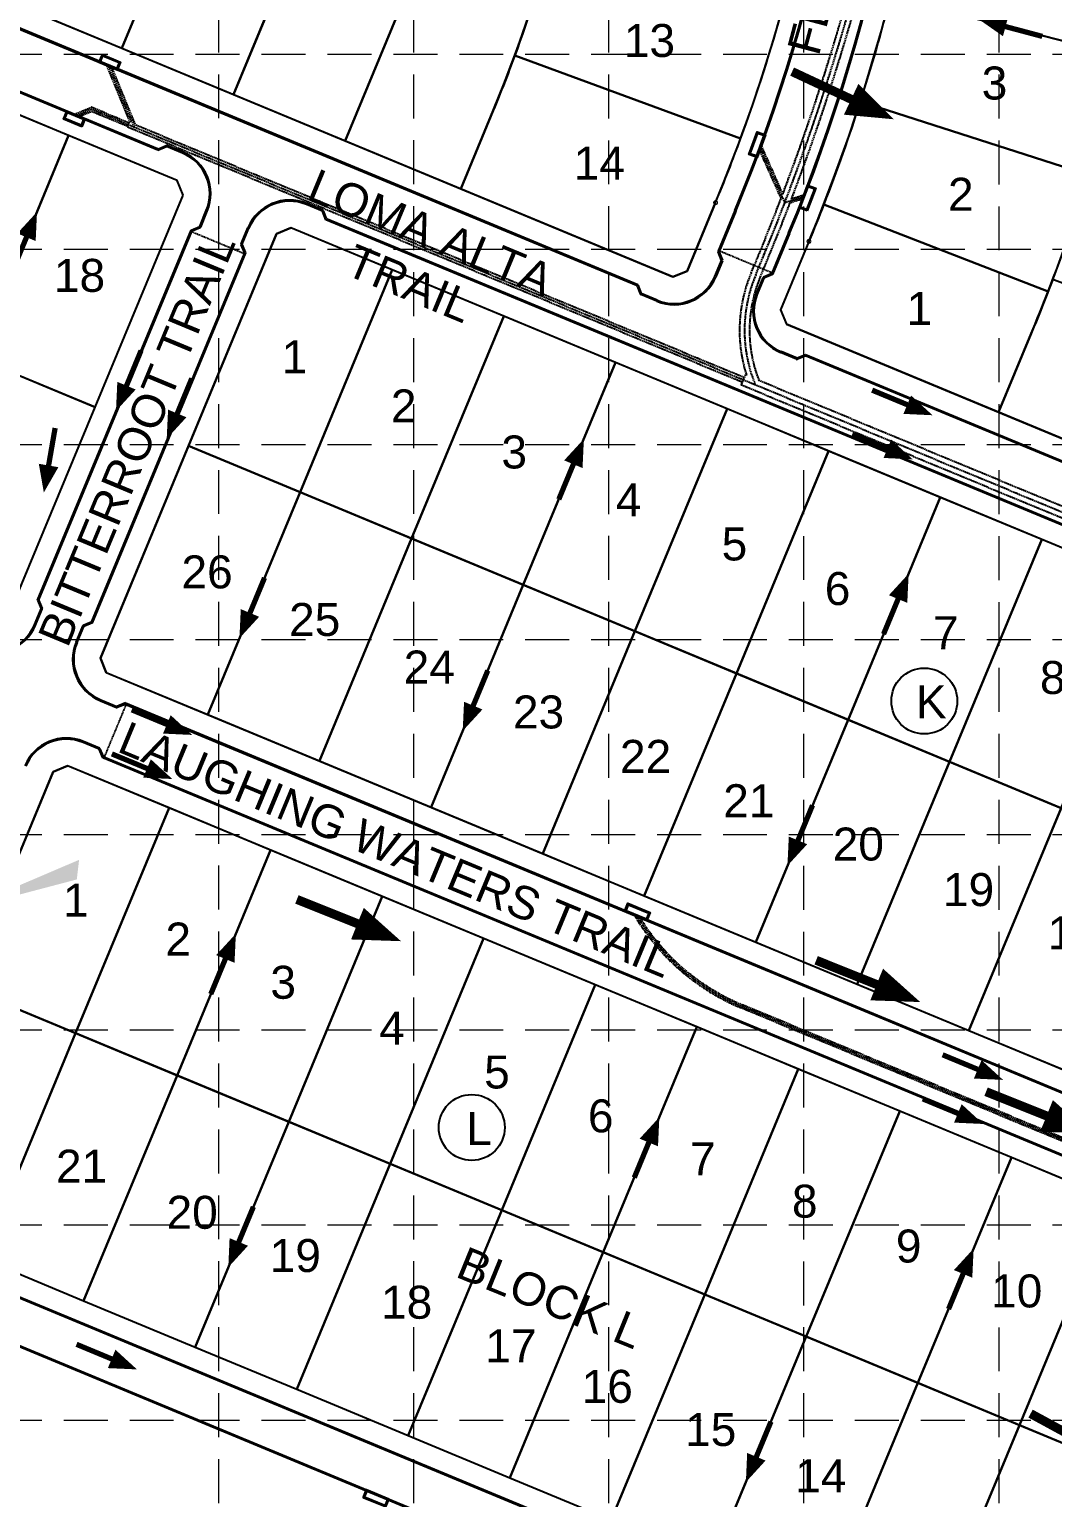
# Model space of a CAD drawing. Header units: inches. Extents: x 2510995 to 2514555, y 7106046 to 7111737.
# Drawn here: x 2512422 to 2512888, y 7110277 to 7110945 of the extents above; entities that cross this region are included whole.
import ezdxf
from ezdxf.enums import TextEntityAlignment as Align

# ---------------------------------------------------------------- set-up
doc = ezdxf.new("R2010")
doc.units = ezdxf.units.IN
doc.header["$MEASUREMENT"] = 0
for name, pattern in [('DASHED', [0.75, 0.5, -0.25]), ('HIDDEN', [0.375, 0.25, -0.125]), ('XHO477PV$0$HIDDEN2', [0.1875, 0.125, -0.0625]), ('XHO477ST$0$CL', [0.7, 0.5, -0.05, 0.1, -0.05])]:
    doc.linetypes.add(name, pattern=pattern)
for name, color, linetype in [('C-WTRC-DAM-TEXT-N', 4, 'Continuous'), ('C-WTRC-FULL-PH2B-N', 7, 'Continuous'), ('GRID', 254, 'DASHED'), ('XHO477PT$0$C-ROAD-IDEN-N', 1, 'Continuous'), ('XHO477PT$0$V-PLIN-AREA', 216, 'Continuous'), ('XHO477PT$0$V-PROP-SUBD-BLOK-IDEN-N', 6, 'Continuous'), ('XHO477PT$0$V-PROP-SUBD-IDEN-N', 6, 'Continuous'), ('XHO477PT$0$V-PROP-SUBD-N', 7, 'Continuous'), ('XHO477PT$0$V-RWAY-LINE-DETL-N', 4, 'Continuous'), ('XHO477PT$0$V-RWAY-LINE-N', 4, 'Continuous'), ('XHO477PV$0$C-ROAD-BOC-N', 6, 'Continuous'), ('XHO477PV$0$C-ROAD-FOC-N', 12, 'Continuous'), ('XHO477PV$0$C-TRANSITION', 6, 'XHO477PV$0$HIDDEN2'), ('XHO477ST$0$C-STRM-STRC-N', 2, 'Continuous'), ('XHOE002PPT-PHASE10$0$C-ROAD-IDEN-N', 1, 'Continuous'), ('XHOE002PPT-PHASE10$0$PARCELCLOSURE', 124, 'Continuous'), ('XHOE002PPT-PHASE10$0$V-PROP-SUBD-BLOK-IDEN-N', 6, 'Continuous'), ('XHOE002PPT-PHASE10$0$V-PROP-SUBD-IDEN-N', 6, 'Continuous'), ('XHOE002PPT-PHASE10$0$V-PROP-SUBD-N', 7, 'Continuous'), ('XHOE002PPT-PHASE10$0$V-PROP-SUBD-N-P7', 12, 'Continuous'), ('XHOE002PV$0$C-ROAD-BOC-N', 2, 'Continuous'), ('XHOE002PV$0$C-ROAD-FOC-N', 2, 'Continuous'), ('ZSTORM', 5, 'XHO477ST$0$CL')]:
    doc.layers.add(name, color=color, linetype=linetype)
doc.layers.add('XHOE001PT$0$V-AREA-PLIN', color=21, linetype='Continuous', plot=False)
doc.styles.get("Standard").update_dxf_attribs({"font": 'ARIAL.TTF'})

# ---------------------------------------------------------------- blocks, each defined once
blk = doc.blocks.new('ARR')
blk.add_lwpolyline([(-5.56, 0.32, 0, 3.78, 0), (-0.35, 0.31, 3.78, 3.78, 0)], format="xyseb")
at = {"const_width": 1}
blk.add_lwpolyline([(-0.35, 0.31), (6.88, 0.31)], dxfattribs=at)
blk = doc.blocks.new("XHO477ST$0$10' Curb Inlet")
at = {"layer": 'XHO477ST$0$C-STRM-STRC-N', "linetype": 'Continuous'}
for points in [[(-5.5, -0.5), (-5.5, 3.5), (5.5, 3.5), (5.5, -0.5)], [(-5, 0), (-5, 3), (5, 3), (5, 0)]]:
    blk.add_lwpolyline(points, close=True, dxfattribs=at)

msp = doc.modelspace()

# ---------------------------------------------------------------- linework, layer by layer
at = {"layer": 'C-WTRC-DAM-TEXT-N', "color": 7}
msp.add_solid([(2512392.11, 7110544.52), (2512444.97, 7110567.1), (2512443.92, 7110558.17)], dxfattribs=at)
at = {"layer": 'GRID', "color": 252, "linetype": 'HIDDEN', "lineweight": 0, "ltscale": 80}
for p, q in [((2512508.49, 7106494.45), (2512508.49, 7111643.94)), ((2512597.27, 7106494.44), (2512597.27, 7111643.94)), ((2512686.06, 7106494.43), (2512686.06, 7111643.94)), ((2512774.84, 7106494.41), (2512774.84, 7111643.94)), ((2512863.62, 7106494.4), (2512863.62, 7111643.94)), ((2511088, 7110933.69), (2514461.67, 7110933.69)), ((2511088, 7110844.91), (2514461.67, 7110844.91)), ((2511088, 7110756.13), (2514461.67, 7110756.13)), ((2511088, 7110667.35), (2514461.67, 7110667.35)), ((2511088, 7110578.57), (2514461.67, 7110578.57)), ((2511088, 7110489.79), (2514461.67, 7110489.79)), ((2511088, 7110401.01), (2514461.67, 7110401.01)), ((2511088, 7110312.22), (2514461.67, 7110312.22))]:
    msp.add_line(p, q, dxfattribs=at)
at = {"layer": 'XHO477PT$0$V-PLIN-AREA', "color": 7}
for points in [[(2512518.97, 7111067.89), (2512452.16, 7111080.39), (2512402.97, 7110961.84), (2512464.39, 7110936.35)], [(2512574.23, 7111057.55), (2512518.97, 7111067.89), (2512464.39, 7110936.35), (2512515.19, 7110915.27)], [(2512629.49, 7111047.21), (2512574.23, 7111057.55), (2512515.19, 7110915.27), (2512565.99, 7110894.19)], [(2512440.21, 7110896.58), (2512389.41, 7110917.66), (2512347.44, 7110816.52), (2512398.24, 7110795.44)], [(2512492.27, 7110869.56), (2512489.57, 7110876.1), (2512440.21, 7110896.58), (2512398.24, 7110795.44), (2512452.22, 7110773.04)], [(2512587.47, 7110835.47), (2512541.29, 7110854.63), (2512534.76, 7110851.93), (2512494.7, 7110755.41), (2512545.51, 7110734.33)], [(2512638.27, 7110814.39), (2512587.47, 7110835.47), (2512545.51, 7110734.33), (2512596.3, 7110713.25)], [(2512689.07, 7110793.31), (2512638.27, 7110814.39), (2512596.3, 7110713.25), (2512647.1, 7110692.17)], [(2512739.87, 7110772.23), (2512689.07, 7110793.31), (2512647.1, 7110692.17), (2512697.9, 7110671.09)], [(2512786.06, 7110753.06), (2512739.87, 7110772.23), (2512697.9, 7110671.09), (2512744.09, 7110651.93)], [(2512545.51, 7110734.33), (2512494.7, 7110755.41), (2512454.65, 7110658.89), (2512457.35, 7110652.36), (2512503.54, 7110633.19)], [(2512836.86, 7110731.98), (2512786.06, 7110753.06), (2512744.09, 7110651.93), (2512794.89, 7110630.85)], [(2512596.3, 7110713.25), (2512545.51, 7110734.33), (2512503.54, 7110633.19), (2512554.34, 7110612.11)], [(2512883.04, 7110712.82), (2512836.86, 7110731.98), (2512794.89, 7110630.85), (2512841.07, 7110611.68)], [(2512647.1, 7110692.17), (2512596.3, 7110713.25), (2512554.34, 7110612.11), (2512605.14, 7110591.03)], [(2512933.84, 7110691.74), (2512883.04, 7110712.82), (2512841.07, 7110611.68), (2512891.87, 7110590.6)], [(2512697.9, 7110671.09), (2512647.1, 7110692.17), (2512605.14, 7110591.03), (2512655.93, 7110569.95)], [(2512744.09, 7110651.93), (2512697.9, 7110671.09), (2512655.93, 7110569.95), (2512702.12, 7110550.79)], [(2512794.89, 7110630.85), (2512744.09, 7110651.93), (2512702.12, 7110550.79), (2512752.92, 7110529.71)], [(2512841.07, 7110611.68), (2512794.89, 7110630.85), (2512752.92, 7110529.71), (2512799.1, 7110510.54)], [(2512485.9, 7110590.71), (2512439.72, 7110609.87), (2512433.19, 7110607.17), (2512392.56, 7110509.27), (2512443.36, 7110488.18)], [(2512891.87, 7110590.6), (2512841.07, 7110611.68), (2512799.1, 7110510.54), (2512849.9, 7110489.46)], [(2512532.08, 7110571.54), (2512485.9, 7110590.71), (2512443.36, 7110488.18), (2512489.54, 7110469.02)], [(2512938.05, 7110571.44), (2512891.87, 7110590.6), (2512849.9, 7110489.46), (2512896.08, 7110470.3)], [(2512582.88, 7110550.46), (2512532.08, 7110571.54), (2512489.54, 7110469.02), (2512540.34, 7110447.94)], [(2512629.07, 7110531.3), (2512582.88, 7110550.46), (2512540.34, 7110447.94), (2512586.52, 7110428.78)], [(2512679.87, 7110510.22), (2512629.07, 7110531.3), (2512586.52, 7110428.78), (2512637.32, 7110407.7)], [(2512726.05, 7110491.05), (2512679.87, 7110510.22), (2512637.32, 7110407.7), (2512683.5, 7110388.53)], [(2512772.23, 7110471.89), (2512726.05, 7110491.05), (2512683.5, 7110388.53), (2512729.68, 7110369.37)], [(2512818.41, 7110452.73), (2512772.23, 7110471.89), (2512729.68, 7110369.37), (2512775.87, 7110350.2)], [(2512869.21, 7110431.65), (2512818.41, 7110452.73), (2512775.87, 7110350.2), (2512826.67, 7110329.12)], [(2512915.39, 7110412.48), (2512869.21, 7110431.65), (2512826.67, 7110329.12), (2512872.85, 7110309.96)], [(2512965.17, 7110386.41), (2512962.47, 7110392.95), (2512944, 7110400.61), (2512915.39, 7110412.48), (2512872.85, 7110309.96), (2512924.54, 7110288.51)]]:
    msp.add_lwpolyline(points, close=True, dxfattribs=at)
for points in [[(2512672.46, 7111039.17), (2512629.49, 7111047.21), (2512565.99, 7110894.19), (2512618.64, 7110872.34), (2512633.46, 7110908.07, 0.052149)], [(2512932.41, 7110987.59), (2512824.84, 7111008.07, -0.015245), (2512814.09, 7110959.68), (2512920.21, 7110932.69, 0.015245)], [(2512765.44, 7110955.68), (2512659.9, 7110984.86, -0.020686), (2512643.25, 7110933.09), (2512746.02, 7110895.28, 0.020686)], [(2512920.21, 7110932.69), (2512814.09, 7110959.68, -0.015245), (2512800.41, 7110912.04), (2512904.69, 7110878.63, 0.015245)], [(2512746.02, 7110895.28), (2512643.25, 7110933.09, -0.010216), (2512633.46, 7110908.07), (2512618.64, 7110872.34), (2512715.16, 7110832.29), (2512721.69, 7110834.99), (2512734.6, 7110866.1, 0.010216)], [(2512904.69, 7110878.63), (2512800.41, 7110912.04, -0.015245), (2512783.86, 7110865.32), (2512885.91, 7110825.62, 0.015245)], [(2512885.91, 7110825.62), (2512783.86, 7110865.32, -0.005585), (2512777.09, 7110848.47), (2512764.18, 7110817.36), (2512766.88, 7110810.82), (2512863.4, 7110770.77), (2512878.23, 7110806.5, 0.005585)], [(2512888.04, 7110831.14, -0.007187), (2512878.23, 7110806.5), (2512863.4, 7110770.77), (2512959.92, 7110730.72), (2512966.45, 7110733.42), (2512979.36, 7110764.53, 0.007187), (2512990.34, 7110792.09)]]:
    msp.add_lwpolyline(points, format="xyb", close=True, dxfattribs=at)
at = {"layer": 'XHO477PT$0$V-PROP-SUBD-BLOK-IDEN-N', "color": 7}
for centre in [(2512829.59, 7110639.35), (2512623.63, 7110445.33)]:
    msp.add_circle(centre, 15, dxfattribs=at)
at = {"layer": 'XHO477PT$0$V-PROP-SUBD-N', "color": 7}
for p, q in [((2512464.39, 7110936.35), (2512518.97, 7111067.89)), ((2512515.19, 7110915.27), (2512574.23, 7111057.55)), ((2512565.99, 7110894.19), (2512629.49, 7111047.21)), ((2512920.21, 7110932.69), (2512814.09, 7110959.68)), ((2512746.02, 7110895.28), (2512643.25, 7110933.09)), ((2512904.69, 7110878.63), (2512800.41, 7110912.04)), ((2512633.46, 7110908.07), (2512618.64, 7110872.34)), ((2512452.22, 7110773.04), (2512153.48, 7110897.01)), ((2512398.24, 7110795.44), (2512440.21, 7110896.58)), ((2512885.91, 7110825.62), (2512783.86, 7110865.32)), ((2512545.51, 7110734.33), (2512587.47, 7110835.47)), ((2512596.3, 7110713.25), (2512638.27, 7110814.39)), ((2512878.23, 7110806.5), (2512863.4, 7110770.77)), ((2512647.1, 7110692.17), (2512689.07, 7110793.31)), ((2512697.9, 7110671.09), (2512739.87, 7110772.23)), ((2513041.63, 7110528.45), (2512494.7, 7110755.41)), ((2512744.09, 7110651.93), (2512786.06, 7110753.06)), ((2512503.54, 7110633.19), (2512545.51, 7110734.33)), ((2512794.89, 7110630.85), (2512836.86, 7110731.98)), ((2512554.34, 7110612.11), (2512596.3, 7110713.25)), ((2512841.07, 7110611.68), (2512883.04, 7110712.82)), ((2512605.14, 7110591.03), (2512647.1, 7110692.17)), ((2512655.93, 7110569.95), (2512697.9, 7110671.09)), ((2512702.12, 7110550.79), (2512744.09, 7110651.93)), ((2512752.92, 7110529.71), (2512794.89, 7110630.85)), ((2512799.1, 7110510.54), (2512841.07, 7110611.68)), ((2512443.36, 7110488.18), (2512485.9, 7110590.71)), ((2512849.9, 7110489.46), (2512891.87, 7110590.6)), ((2512489.54, 7110469.02), (2512532.08, 7110571.54)), ((2512540.34, 7110447.94), (2512582.88, 7110550.46)), ((2512586.52, 7110428.78), (2512629.07, 7110531.3)), ((2512924.54, 7110288.51), (2512392.56, 7110509.27)), ((2512637.32, 7110407.7), (2512679.87, 7110510.22)), ((2512683.5, 7110388.53), (2512726.05, 7110491.05)), ((2512729.68, 7110369.37), (2512772.23, 7110471.89)), ((2512775.87, 7110350.2), (2512818.41, 7110452.73)), ((2512826.67, 7110329.12), (2512869.21, 7110431.65)), ((2512872.85, 7110309.96), (2512915.39, 7110412.48))]:
    msp.add_line(p, q, dxfattribs=at)
for radius, end in [(657.5, 0.79404), (657.5, 0.79404), (922.5, 0.44876)]:
    msp.add_arc((2512026.18, 7111160.08), radius, 337.46285, end, dxfattribs=at)
at = {"layer": 'XHO477PT$0$V-RWAY-LINE-DETL-N', "color": 7, "const_width": 0.5}
for points in [[(2512733.73, 7110866.1, 1), (2512735.48, 7110866.1, 1)], [(2512776.21, 7110848.47, 1), (2512777.96, 7110848.47, 1)]]:
    msp.add_lwpolyline(points, format="xyb", close=True, dxfattribs=at)
at = {"layer": 'XHO477PT$0$V-RWAY-LINE-N', "color": 7}
for p, q in [((2512489.57, 7110876.1), (2511870.67, 7111132.92)), ((2512715.16, 7110832.29), (2512245.03, 7111027.38)), ((2512492.27, 7110869.56), (2512489.57, 7110876.1)), ((2512412.16, 7110676.52), (2512492.27, 7110869.56)), ((2512734.6, 7110866.1), (2512721.69, 7110834.99)), ((2512454.65, 7110658.89), (2512534.76, 7110851.93)), ((2512534.76, 7110851.93), (2512541.29, 7110854.63)), ((2513060.51, 7110639.17), (2512541.29, 7110854.63)), ((2512777.09, 7110848.47), (2512764.18, 7110817.36)), ((2512721.69, 7110834.99), (2512715.16, 7110832.29)), ((2512764.18, 7110817.36), (2512766.88, 7110810.82)), ((2512959.92, 7110730.72), (2512766.88, 7110810.82)), ((2512457.35, 7110652.36), (2512454.65, 7110658.89)), ((2512457.35, 7110652.36), (2512961.63, 7110443.1)), ((2512433.19, 7110607.17), (2512439.72, 7110609.87)), ((2512944, 7110400.61), (2512439.72, 7110609.87)), ((2512378.51, 7110475.4), (2512433.19, 7110607.17))]:
    msp.add_line(p, q, dxfattribs=at)
for radius in [767, 813]:
    msp.add_arc((2512026.18, 7111160.08), radius, 337.46285, 0.44876, dxfattribs=at)
at = {"layer": 'XHO477PV$0$C-ROAD-BOC-N', "color": 7}
for p, q in [((2512480.85, 7110890), (2511874.31, 7111141.7)), ((2512699.16, 7110828.64), (2512253.74, 7111013.48)), ((2512480.85, 7110890), (2512484.77, 7110891.62)), ((2512492.05, 7110888.6), (2512484.77, 7110891.62)), ((2512555.67, 7110862.2), (2512548.39, 7110865.22)), ((2512499.84, 7110855.18), (2512502.86, 7110862.46)), ((2512557.29, 7110858.28), (2512555.67, 7110862.2)), ((2513064.15, 7110647.95), (2512557.29, 7110858.28)), ((2512743.38, 7110862.46), (2512735.59, 7110843.71)), ((2512426.07, 7110685.24), (2512495.92, 7110853.56)), ((2512495.92, 7110853.56), (2512499.84, 7110855.18)), ((2512519.23, 7110847.14), (2512522.25, 7110854.41)), ((2512768.31, 7110852.11), (2512760.53, 7110833.36)), ((2512451, 7110674.89), (2512520.85, 7110843.22)), ((2512520.85, 7110843.22), (2512519.23, 7110847.14)), ((2512735.59, 7110843.71), (2512737.21, 7110839.79)), ((2512737.21, 7110839.79), (2512734.19, 7110832.51)), ((2512756.61, 7110831.74), (2512753.59, 7110824.46)), ((2512760.53, 7110833.36), (2512756.61, 7110831.74)), ((2512699.16, 7110828.64), (2512700.78, 7110824.72)), ((2512708.06, 7110821.7), (2512700.78, 7110824.72)), ((2512771.68, 7110795.3), (2512764.4, 7110798.32)), ((2512775.6, 7110796.92), (2512771.68, 7110795.3)), ((2512943.92, 7110727.07), (2512775.6, 7110796.92)), ((2512426.07, 7110685.24), (2512427.69, 7110681.32)), ((2512424.67, 7110674.04), (2512427.69, 7110681.32)), ((2512444.06, 7110665.99), (2512447.08, 7110673.27)), ((2512451, 7110674.89), (2512447.08, 7110673.27)), ((2512454.87, 7110639.86), (2512462.15, 7110636.83)), ((2512466.07, 7110638.46), (2512462.15, 7110636.83)), ((2512466.07, 7110638.46), (2512957.99, 7110434.32)), ((2512454.1, 7110617.44), (2512446.82, 7110620.46)), ((2512455.72, 7110613.52), (2512454.1, 7110617.44)), ((2512947.64, 7110409.39), (2512455.72, 7110613.52))]:
    msp.add_line(p, q, dxfattribs=at)
for centre, radius, start, end in [((2512026.18, 7111160.08), 776.5, 337.46285, 0.44876), ((2512026.18, 7111160.08), 803.5, 337.46285, 0.44876), ((2512484.38, 7110870.13), 20, 337.46285, 67.46285), ((2512540.73, 7110846.75), 20, 67.46285, 157.46285), ((2512715.72, 7110840.17), 20, 247.46285, 337.46285), ((2512772.06, 7110816.79), 20, 157.46285, 247.46285), ((2512406.19, 7110681.71), 20, 247.46285, 337.46285), ((2512462.54, 7110658.33), 20, 157.46285, 247.46285), ((2512439.16, 7110601.99), 20, 67.46285, 157.46285)]:
    msp.add_arc(centre, radius, start, end, dxfattribs=at)
at = {"layer": 'XHO477PV$0$C-ROAD-FOC-N', "color": 7}
for p, q in [((2512480.66, 7110890.62), (2511874.51, 7111142.16)), ((2512698.58, 7110828.34), (2512253.94, 7111012.86)), ((2512481.04, 7110890.62), (2512484.58, 7110892.08)), ((2512492.24, 7110889.06), (2512484.96, 7110892.08)), ((2512555.86, 7110862.66), (2512548.58, 7110865.68)), ((2512500.3, 7110854.99), (2512503.32, 7110862.27)), ((2512557.59, 7110858.85), (2512556.13, 7110862.39)), ((2513064.35, 7110648.41), (2512557.86, 7110858.58)), ((2512743.84, 7110862.27), (2512736.21, 7110843.9)), ((2512426.69, 7110685.43), (2512496.22, 7110852.99)), ((2512496.49, 7110853.26), (2512500.03, 7110854.72)), ((2512518.77, 7110847.33), (2512521.79, 7110854.61)), ((2512767.85, 7110852.3), (2512760.23, 7110833.93)), ((2512520.23, 7110843.41), (2512518.77, 7110846.94)), ((2512736.21, 7110843.52), (2512737.68, 7110839.98)), ((2512450.7, 7110675.47), (2512520.23, 7110843.02)), ((2512737.68, 7110839.59), (2512734.66, 7110832.32)), ((2512756.15, 7110831.93), (2512753.13, 7110824.65)), ((2512759.96, 7110833.66), (2512756.42, 7110832.2)), ((2512698.85, 7110828.07), (2512700.32, 7110824.53)), ((2512707.86, 7110821.24), (2512700.59, 7110824.26)), ((2512771.48, 7110794.84), (2512764.21, 7110797.86)), ((2512775.4, 7110796.3), (2512771.87, 7110794.84)), ((2512943.34, 7110726.77), (2512775.79, 7110796.3)), ((2512426.69, 7110685.05), (2512428.15, 7110681.51)), ((2512425.13, 7110673.85), (2512428.15, 7110681.13)), ((2512443.6, 7110666.19), (2512446.62, 7110673.46)), ((2512450.43, 7110675.2), (2512446.89, 7110673.73)), ((2512454.68, 7110639.39), (2512461.96, 7110636.37)), ((2512465.88, 7110637.84), (2512462.34, 7110636.37)), ((2512466.26, 7110637.84), (2512957.79, 7110433.86)), ((2512454.29, 7110617.9), (2512447.01, 7110620.92)), ((2512456.02, 7110614.09), (2512454.56, 7110617.63)), ((2512947.83, 7110409.85), (2512456.29, 7110613.82))]:
    msp.add_line(p, q, dxfattribs=at)
for centre, radius, start, end in [((2512026.18, 7111160.08), 777, 337.46285, 0.44876), ((2512026.18, 7111160.08), 803, 337.46285, 0.44876), ((2512480.85, 7110891.08), 0.5, 247.46285, 292.46285), ((2512484.77, 7110891.62), 0.5, 67.46285, 112.46285), ((2512484.38, 7110870.13), 20.5, 337.46285, 67.46285), ((2512540.73, 7110846.75), 20.5, 67.46285, 157.46285), ((2512555.67, 7110862.2), 0.5, 22.46285, 67.46285), ((2512558.06, 7110859.05), 0.5, 202.46285, 247.46285), ((2512496.68, 7110852.8), 0.5, 112.46285, 157.46285), ((2512499.84, 7110855.18), 0.5, 292.46285, 337.46285), ((2512519.23, 7110847.14), 0.5, 157.46285, 202.46285), ((2512519.77, 7110843.22), 0.5, 337.46285, 22.46285), ((2512736.68, 7110843.71), 0.5, 157.46285, 202.46285), ((2512737.21, 7110839.79), 0.5, 337.46285, 22.46285), ((2512715.72, 7110840.17), 20.5, 247.46285, 337.46285), ((2512756.61, 7110831.74), 0.5, 112.46285, 157.46285), ((2512759.77, 7110834.12), 0.5, 292.46285, 337.46285), ((2512698.39, 7110827.88), 0.5, 22.46285, 67.46285), ((2512700.78, 7110824.72), 0.5, 202.46285, 247.46285), ((2512772.06, 7110816.79), 20.5, 157.46285, 247.46285), ((2512771.68, 7110795.3), 0.5, 247.46285, 292.46285), ((2512775.6, 7110795.84), 0.5, 67.46285, 112.46285), ((2512427.15, 7110685.24), 0.5, 157.46285, 202.46285), ((2512427.69, 7110681.32), 0.5, 337.46285, 22.46285), ((2512406.19, 7110681.71), 20.5, 247.46285, 337.46285), ((2512447.08, 7110673.27), 0.5, 112.46285, 157.46285), ((2512450.24, 7110675.66), 0.5, 292.46285, 337.46285), ((2512462.54, 7110658.33), 20.5, 157.46285, 247.46285), ((2512462.15, 7110636.83), 0.5, 247.46285, 292.46285), ((2512466.07, 7110637.37), 0.5, 67.46285, 112.46285), ((2512439.16, 7110601.99), 20.5, 67.46285, 157.46285), ((2512454.1, 7110617.44), 0.5, 22.46285, 67.46285), ((2512456.49, 7110614.28), 0.5, 202.46285, 247.46285)]:
    msp.add_arc(centre, radius, start, end, dxfattribs=at)
at = {"layer": 'XHO477PV$0$C-TRANSITION', "color": 7}
for p, q in [((2512520.62, 7110842.64), (2512495.68, 7110852.99)), ((2512760.77, 7110833.93), (2512735.83, 7110844.28)), ((2512456.29, 7110613.28), (2512466.64, 7110638.22))]:
    msp.add_line(p, q, dxfattribs=at)
at = {"layer": 'XHO477ST$0$C-STRM-STRC-N', "color": 5}
for points in [[(2512462.33, 7110926.38), (2512454.01, 7110929.83), (2512455.55, 7110933.52), (2512463.86, 7110930.07)], [(2512462.06, 7110927.03), (2512454.67, 7110930.1), (2512455.82, 7110932.87), (2512463.21, 7110929.8)], [(2512446.14, 7110900.62), (2512437.83, 7110904.07), (2512439.36, 7110907.76), (2512447.67, 7110904.31)], [(2512445.87, 7110901.27), (2512438.48, 7110904.34), (2512439.63, 7110907.11), (2512447.02, 7110904.04)]]:
    msp.add_lwpolyline(points, close=True, dxfattribs=at)
at = {"layer": 'XHO477ST$0$C-STRM-STRC-N', "color": 5, "linetype": 'Continuous'}
for points in [[(2512753.5, 7110886.67), (2512749.75, 7110888.05), (2512753.55, 7110898.38), (2512757.31, 7110896.99)], [(2512753.2, 7110887.31), (2512750.39, 7110888.35), (2512753.85, 7110897.73), (2512756.66, 7110896.7)], [(2512776.33, 7110862.38), (2512772.59, 7110863.8), (2512776.49, 7110874.09), (2512780.23, 7110872.67)], [(2512776.04, 7110863.03), (2512773.24, 7110864.09), (2512776.78, 7110873.44), (2512779.58, 7110872.38)], [(2512693.2, 7110543.66), (2512694.74, 7110547.35), (2512704.9, 7110543.14), (2512703.36, 7110539.44)], [(2512693.86, 7110543.93), (2512695.01, 7110546.7), (2512704.24, 7110542.87), (2512703.09, 7110540.1)]]:
    msp.add_lwpolyline(points, close=True, dxfattribs=at)
at = {"layer": 'XHOE001PT$0$V-AREA-PLIN', "color": 7}
for p, q in [((2512452.22, 7110773.04), (2512398.24, 7110795.44)), ((2512412.16, 7110676.52), (2512452.22, 7110773.04))]:
    msp.add_line(p, q, dxfattribs=at)
at = {"layer": 'XHOE002PPT-PHASE10$0$PARCELCLOSURE', "color": 7}
for points in [[(2512443.36, 7110488.18), (2512392.56, 7110509.26), (2512351.93, 7110411.36), (2512354.64, 7110404.82), (2512373.11, 7110397.15), (2512373.11, 7110397.16), (2512400.81, 7110385.66)], [(2512489.54, 7110469.02), (2512443.36, 7110488.18), (2512400.81, 7110385.66), (2512447, 7110366.5)], [(2512540.34, 7110447.94), (2512489.54, 7110469.02), (2512447, 7110366.5), (2512497.8, 7110345.42)], [(2512586.52, 7110428.78), (2512540.34, 7110447.94), (2512497.8, 7110345.42), (2512543.98, 7110326.25)], [(2512637.32, 7110407.7), (2512586.52, 7110428.78), (2512543.98, 7110326.25), (2512594.78, 7110305.17)], [(2512683.5, 7110388.53), (2512637.32, 7110407.7), (2512594.78, 7110305.17), (2512640.96, 7110286.01)], [(2512729.68, 7110369.37), (2512683.5, 7110388.53), (2512640.96, 7110286.01), (2512687.14, 7110266.84)], [(2512775.87, 7110350.2), (2512729.68, 7110369.37), (2512687.14, 7110266.84), (2512733.32, 7110247.68)], [(2512826.67, 7110329.12), (2512775.87, 7110350.2), (2512733.32, 7110247.68), (2512784.12, 7110226.6)], [(2512872.85, 7110309.96), (2512826.67, 7110329.12), (2512784.12, 7110226.6), (2512830.3, 7110207.44)]]:
    msp.add_lwpolyline(points, close=True, dxfattribs=at)
msp.add_lwpolyline([(2512924.54, 7110288.51), (2512872.85, 7110309.96), (2512830.3, 7110207.44), (2512855.86, 7110196.83), (2512874.33, 7110189.17), (2512881.51, 7110191.54, 0.033996), (2512898.44, 7110225.6)], format="xyb", close=True, dxfattribs=at)
at = {"layer": 'XHOE002PPT-PHASE10$0$V-PROP-SUBD-N', "color": 7}
for p, q in [((2512924.54, 7110288.51), (2512392.56, 7110509.27)), ((2512400.81, 7110385.66), (2512443.36, 7110488.18)), ((2512447, 7110366.5), (2512489.54, 7110469.02)), ((2512497.8, 7110345.42), (2512540.34, 7110447.94)), ((2512543.98, 7110326.25), (2512586.52, 7110428.78)), ((2512594.78, 7110305.17), (2512637.32, 7110407.7)), ((2512640.96, 7110286.01), (2512683.5, 7110388.53)), ((2512687.14, 7110266.84), (2512729.68, 7110369.37)), ((2512733.32, 7110247.68), (2512775.87, 7110350.2)), ((2512784.12, 7110226.6), (2512826.67, 7110329.12)), ((2512830.3, 7110207.44), (2512872.85, 7110309.96))]:
    msp.add_line(p, q, dxfattribs=at)
at = {"layer": 'XHOE002PPT-PHASE10$0$V-PROP-SUBD-N-P7', "color": 7}
for p, q in [((2512443.36, 7110488.18), (2512485.9, 7110590.71)), ((2512443.36, 7110488.18), (2512485.9, 7110590.71)), ((2512489.54, 7110469.02), (2512532.08, 7110571.54)), ((2512489.54, 7110469.02), (2512532.08, 7110571.54)), ((2512540.34, 7110447.94), (2512582.88, 7110550.46)), ((2512540.34, 7110447.94), (2512582.88, 7110550.46)), ((2512586.52, 7110428.78), (2512629.07, 7110531.3)), ((2512586.52, 7110428.78), (2512629.07, 7110531.3)), ((2512392.56, 7110509.27), (2512924.54, 7110288.51)), ((2512637.32, 7110407.7), (2512679.87, 7110510.22)), ((2512637.32, 7110407.7), (2512679.87, 7110510.22)), ((2512683.5, 7110388.53), (2512726.05, 7110491.05)), ((2512683.5, 7110388.53), (2512726.05, 7110491.05)), ((2512729.68, 7110369.37), (2512772.23, 7110471.89)), ((2512729.68, 7110369.37), (2512772.23, 7110471.89)), ((2512775.87, 7110350.2), (2512818.41, 7110452.73)), ((2512775.87, 7110350.2), (2512818.41, 7110452.73)), ((2512826.67, 7110329.12), (2512869.21, 7110431.65)), ((2512826.67, 7110329.12), (2512869.21, 7110431.65)), ((2512872.85, 7110309.96), (2512915.39, 7110412.48)), ((2512872.85, 7110309.96), (2512915.39, 7110412.48))]:
    msp.add_line(p, q, dxfattribs=at)
at = {"layer": 'XHOE002PV$0$C-ROAD-BOC-N', "color": 7}
for p, q in [((2512369.46, 7110388.39), (2512852.21, 7110188.06)), ((2512361.42, 7110368.99), (2512844.17, 7110168.66))]:
    msp.add_line(p, q, dxfattribs=at)
at = {"layer": 'XHOE002PV$0$C-ROAD-FOC-N', "color": 7}
for p, q in [((2512369.27, 7110387.92), (2512852.02, 7110187.6)), ((2512369.27, 7110387.92), (2512852.02, 7110187.6)), ((2512369.27, 7110387.92), (2512852.02, 7110187.6)), ((2512361.61, 7110369.45), (2512844.36, 7110169.12)), ((2512361.61, 7110369.45), (2512844.36, 7110169.12)), ((2512361.61, 7110369.45), (2512844.36, 7110169.12))]:
    msp.add_line(p, q, dxfattribs=at)
at = {"layer": 'ZSTORM'}
for p, q in [((2512457.22, 7110929.04), (2512468.22, 7110902.42)), ((2512457.22, 7110929.04), (2512468.22, 7110902.42)), ((2512459.5, 7110928.09), (2512470.51, 7110901.47)), ((2512459.5, 7110928.09), (2512470.51, 7110901.47)), ((2512442.18, 7110906.05), (2512450.51, 7110909.49)), ((2512442.18, 7110906.05), (2512450.51, 7110909.49)), ((2512444.47, 7110905.1), (2512450.51, 7110907.6)), ((2512444.47, 7110905.1), (2512450.51, 7110907.6)), ((2512467.54, 7110902.43), (2512450.51, 7110909.49)), ((2512467.54, 7110902.43), (2512450.51, 7110909.49)), ((2512466.87, 7110900.81), (2512450.51, 7110907.6)), ((2512466.87, 7110900.81), (2512450.51, 7110907.6)), ((2512467.64, 7110902.66), (2512466.77, 7110900.57)), ((2512467.64, 7110902.66), (2512466.77, 7110900.57)), ((2512746.73, 7110784.4), (2512466.77, 7110900.57)), ((2512746.73, 7110784.4), (2512466.77, 7110900.57)), ((2512468.22, 7110902.42), (2512467.64, 7110902.66)), ((2512468.22, 7110902.42), (2512467.64, 7110902.66)), ((2512747.6, 7110786.49), (2512470.51, 7110901.47)), ((2512747.6, 7110786.49), (2512470.51, 7110901.47)), ((2512754.36, 7110890.48), (2512764.4, 7110867.93)), ((2512754.36, 7110890.48), (2512764.4, 7110867.93)), ((2512755.11, 7110892.5), (2512765.15, 7110869.92)), ((2512755.11, 7110892.5), (2512765.15, 7110869.92)), ((2512774.67, 7110867.88), (2512768.46, 7110865.96)), ((2512774.67, 7110867.88), (2512768.46, 7110865.96)), ((2512775.34, 7110869.65), (2512769.14, 7110867.74)), ((2512775.34, 7110869.65), (2512769.14, 7110867.74)), ((2512748.12, 7110787.75), (2512746.2, 7110783.13)), ((2512748.12, 7110787.75), (2512746.2, 7110783.13)), ((2513065.3, 7110650.72), (2512746.2, 7110783.13)), ((2513065.3, 7110650.72), (2512746.2, 7110783.13)), ((2512748.69, 7110787.52), (2512748.12, 7110787.75)), ((2512748.69, 7110787.52), (2512748.12, 7110787.75)), ((2512994.93, 7110685.33), (2512754.33, 7110785.17)), ((2512994.93, 7110685.33), (2512754.33, 7110785.17)), ((2512697.26, 7110542.52), (2512699.75, 7110538.62)), ((2512697.26, 7110542.52), (2512699.75, 7110538.62)), ((2512697.26, 7110542.52), (2512699.75, 7110538.62)), ((2512699.69, 7110541.51), (2512701.02, 7110539.43)), ((2512699.69, 7110541.51), (2512701.02, 7110539.43)), ((2512699.69, 7110541.51), (2512701.02, 7110539.43)), ((2512924.6, 7110425.71), (2512746.04, 7110499.81)), ((2512924.6, 7110425.71), (2512746.04, 7110499.81)), ((2512924.6, 7110425.71), (2512746.04, 7110499.81)), ((2512925.17, 7110427.1), (2512746.61, 7110501.2)), ((2512925.17, 7110427.1), (2512746.61, 7110501.2)), ((2512925.17, 7110427.1), (2512746.61, 7110501.2))]:
    msp.add_line(p, q, dxfattribs=at)
at = {"layer": 'ZSTORM', "color": 5}
for p, q in [((2512458.36, 7110928.57), (2512469.98, 7110900.47)), ((2512443.32, 7110905.57), (2512450.51, 7110908.55)), ((2513066.26, 7110653.03), (2512450.51, 7110908.55)), ((2512754.74, 7110891.48), (2512766.07, 7110866.01)), ((2512775.01, 7110868.76), (2512766.07, 7110866.01)), ((2512698.48, 7110542.01), (2512700.39, 7110539.02)), ((2512698.48, 7110542.01), (2512700.39, 7110539.02)), ((2512927.65, 7110425.26), (2512746.32, 7110500.5)), ((2512927.65, 7110425.26), (2512746.32, 7110500.5))]:
    msp.add_line(p, q, dxfattribs=at)
at = {"layer": 'ZSTORM', "color": 5, "linetype": 'Continuous'}
for points in [[(2512574.23, 7110276.89), (2512575.77, 7110280.58), (2512585.93, 7110276.36), (2512584.39, 7110272.67)], [(2512574.89, 7110277.16), (2512576.04, 7110279.93), (2512585.27, 7110276.09), (2512584.12, 7110273.32)]]:
    msp.add_lwpolyline(points, close=True, dxfattribs=at)
at = {"layer": 'ZSTORM', "color": 5}
for centre, radius, start, end in [((2511785.57, 7111241.65), 1050, 337.11103, 0.79404), ((2512812.77, 7110807.98), 65, 157.11102, 202.4626), ((2512784.65, 7110592.87), 100, 212.57795, 247.46285), ((2512784.65, 7110592.87), 100, 212.57795, 247.46285)]:
    msp.add_arc(centre, radius, start, end, dxfattribs=at)
at = {"layer": 'ZSTORM'}
for centre, radius, start, end in [((2511785.57, 7111241.65), 1047.75, 339.21896, 357.90651), ((2511785.57, 7111241.65), 1047.75, 339.21896, 357.90651), ((2511785.57, 7111241.65), 1052.25, 339.18522, 357.90703), ((2511785.57, 7111241.65), 1052.25, 339.18522, 357.90703), ((2511785.57, 7111241.65), 1047.73, 337.11103, 339.10369), ((2511785.57, 7111241.65), 1047.73, 337.11103, 339.10369), ((2511785.57, 7111241.65), 1052.27, 337.11103, 339.08239), ((2511785.57, 7111241.65), 1052.27, 337.11103, 339.08239), ((2512812.77, 7110807.98), 67.27, 157.11103, 197.70948), ((2512812.77, 7110807.98), 67.27, 157.11103, 197.70948), ((2512812.77, 7110807.98), 62.73, 157.11103, 201.31805), ((2512812.77, 7110807.98), 62.73, 157.11103, 201.31805), ((2512784.65, 7110592.87), 100.75, 212.57795, 247.46285), ((2512784.65, 7110592.87), 100.75, 212.57795, 247.46285), ((2512784.65, 7110592.87), 100.75, 212.57795, 247.46285), ((2512784.65, 7110592.87), 99.25, 212.57795, 247.46285), ((2512784.65, 7110592.87), 99.25, 212.57795, 247.46285), ((2512784.65, 7110592.87), 99.25, 212.57795, 247.46285)]:
    msp.add_arc(centre, radius, start, end, dxfattribs=at)

# ---------------------------------------------------------------- block references
at = {"layer": 'C-WTRC-FULL-PH2B-N', "color": 7}
for p, xscale, yscale, zscale, rotation in [((2512867.18, 7110945.25), 2.39352746695997, 2.393527489155531, 2.393527499999999, 345.1026993992947), ((2512795.55, 7110914.89), 4.103190018256742, 4.103190017864108, 4.103190018695618, 154.9118053216584), ((2512420.02, 7110849.87), 2.393527466587297, 2.393527489155531, 2.393527499999999, 247.4967517787122), ((2512467.55, 7110783.3), 2.393527466587297, 2.393527489155531, 2.393527499999999, 67.49675177871218), ((2512490.64, 7110770.66), 2.393527466587297, 2.393527489155531, 2.393527499999999, 67.49675177871218), ((2512821.34, 7110775.17), 2.393527466765522, 2.393527489155531, 2.393527499999999, 157.496751768414), ((2512431.96, 7110747.2), 2.393527466298694, 2.393527489155531, 2.393527499999999, 80.12377190689222), ((2512668.88, 7110746.6), 2.393527466587297, 2.393527489155531, 2.393527499999999, 247.4967517787122), ((2512812.3, 7110755.12), 2.393527466765522, 2.393527489155531, 2.393527499999999, 157.496751768414), ((2512816.66, 7110685.27), 2.393527466587297, 2.393527489155531, 2.393527499999999, 247.4967517787122), ((2512523.73, 7110679.9), 2.393527466587297, 2.393527489155531, 2.393527499999999, 67.49675177871218), ((2512625.33, 7110637.74), 2.393527466587297, 2.393527489155531, 2.393527499999999, 67.49675177871218), ((2512484.42, 7110629.72), 2.393527466765522, 2.393527489155531, 2.393527499999999, 157.496751768414), ((2512475.38, 7110609.67), 2.393527466765522, 2.393527489155531, 2.393527499999999, 157.496751768414), ((2512773.11, 7110576.42), 2.393527466587297, 2.393527489155531, 2.393527499999999, 67.49675177871218), ((2512570.76, 7110539.78), 4.103190018248673, 4.103190017864108, 4.103190018695618, 158.1836456403983), ((2512510.51, 7110521.51), 2.393527466587297, 2.393527489155531, 2.393527499999999, 247.4967517787122), ((2512807.05, 7110512.09), 4.103190018248673, 4.103190017864108, 4.103190018695618, 158.1836456403983), ((2512853.41, 7110472.78), 2.393527466765522, 2.393527489155531, 2.393527499999999, 157.496751768414), ((2512884.36, 7110452.31), 4.103190018248673, 4.103190017864108, 4.103190018695618, 158.1836456403983), ((2512844.37, 7110452.73), 2.393527466765522, 2.393527489155531, 2.393527499999999, 157.496751768414), ((2512703.22, 7110438.01), 2.393527466587297, 2.393527489155531, 2.393527499999999, 247.4967517787122), ((2512846.24, 7110378.23), 2.393527466587297, 2.393527489155531, 2.393527499999999, 247.4967517787122), ((2512903.36, 7110302.79), 4.103190018128671, 4.103190017864108, 4.103190018695618, 151.4700441326)]:
    msp.add_blockref('ARR', p, dxfattribs=dict(at, xscale=xscale, yscale=yscale, zscale=zscale, rotation=rotation))
at = {"layer": 'C-WTRC-FULL-PH2B-N', "color": 7, "extrusion": (0, 0, -1), "yscale": 2.393527489155531, "zscale": -2.393527499999999}
for p, xscale, rotation in [((-2512517.27, 7110394.31), 2.393527467042107, 112.5710560760462), ((-2512458.72, 7110339.67), 2.393527466433379, 22.57105607003165), ((-2512752.8, 7110296.57), 2.393527467042107, 112.5710560760462)]:
    msp.add_blockref('ARR', p, dxfattribs=dict(at, xscale=xscale, rotation=rotation))
at = {"layer": 'ZSTORM', "color": 5, "rotation": 337.462847702827}
msp.add_blockref("XHO477ST$0$10' Curb Inlet", (2512698.48, 7110542.01), dxfattribs=at)

# ---------------------------------------------------------------- texts
at = {"layer": 'XHO477PT$0$C-ROAD-IDEN-N', "color": 7, "char_height": 15}
for s, insert, width, attachment_point, rotation in [('FLYING A TRAIL', (2512787.6, 7111013.8), 180.3731, 2, 75.1471), ('LOMA ALTA TRAIL', (2512607.91, 7110859.31), 155.42, 2, 337.46278), ('BITTERROOT TRAIL', (2512425.85, 7110668.83), 232.7322, 1, 67.45167)]:
    msp.add_mtext(s, dxfattribs=dict(at, insert=insert, width=width, attachment_point=attachment_point, rotation=rotation))
at = {"layer": 'XHO477PT$0$V-PROP-SUBD-BLOK-IDEN-N', "color": 7, "char_height": 15, "width": 75.61, "attachment_point": 2}
for s, insert in [('K', (2512832.72, 7110646.53)), ('L', (2512626.95, 7110452.38))]:
    msp.add_mtext(s, dxfattribs=dict(at, insert=insert))
at = {"layer": 'XHO477PT$0$V-PROP-SUBD-IDEN-N', "color": 7}
for s, p in [('13', (2512704.5, 7110939.87)), ('3', (2512861.54, 7110920.52)), ('14', (2512681.71, 7110884.08)), ('2', (2512846.2, 7110870.01)), ('18', (2512445.15, 7110833)), ('1', (2512827.35, 7110817.94)), ('1', (2512542.99, 7110795.96)), ('2', (2512592.67, 7110773.72)), ('3', (2512642.97, 7110752.66)), ('4', (2512695.03, 7110730.86)), ('5', (2512743.19, 7110710.7)), ('26', (2512503.21, 7110698.1)), ('6', (2512790.11, 7110690.53)), ('25', (2512552.18, 7110676.45)), ('7', (2512839.34, 7110670.44)), ('24', (2512604.32, 7110654.92)), ('8', (2512888.02, 7110650.05)), ('23', (2512654.04, 7110634.38)), ('22', (2512702.74, 7110614.27)), ('21', (2512749.73, 7110594.1)), ('20', (2512799.56, 7110574.28)), ('1', (2512443.48, 7110548.77)), ('19', (2512849.73, 7110553.56)), ('2', (2512490.07, 7110531.17)), ('18', (2512897.39, 7110533.87)), ('3', (2512537.84, 7110511.4)), ('4', (2512587.34, 7110490.57)), ('5', (2512635.12, 7110470.47)), ('6', (2512682.33, 7110450.61)), ('7', (2512728.8, 7110431.06)), ('8', (2512775.18, 7110411.8)), ('9', (2512822.47, 7110391.4)), ('10', (2512871.64, 7110370.97))]:
    msp.add_text(s, height=15, dxfattribs=at).set_placement(p, align=Align.MIDDLE)
at = {"layer": 'XHOE002PPT-PHASE10$0$C-ROAD-IDEN-N', "color": 7, "insert": (2512592.17, 7110578.69), "char_height": 15, "width": 313.7211, "attachment_point": 2, "rotation": 337.46278}
msp.add_mtext('LAUGHING WATERS TRAIL', dxfattribs=at)
at = {"layer": 'XHOE002PPT-PHASE10$0$V-PROP-SUBD-BLOK-IDEN-N', "color": 7, "insert": (2512662.27, 7110374.82), "char_height": 15, "width": 131.4759, "attachment_point": 2, "rotation": 337.82398}
msp.add_mtext('BLOCK L', dxfattribs=at)
at = {"layer": 'XHOE002PPT-PHASE10$0$V-PROP-SUBD-IDEN-N', "color": 7}
for s, p in [('21', (2512446.1, 7110427.84)), ('20', (2512496.41, 7110406.75)), ('19', (2512543.35, 7110387.08)), ('18', (2512594.02, 7110365.83)), ('17', (2512641.46, 7110345.95)), ('16', (2512685.33, 7110327.56)), ('15', (2512732.39, 7110307.83)), ('14', (2512782.49, 7110286.83))]:
    msp.add_text(s, height=15, dxfattribs=at).set_placement(p, align=Align.MIDDLE)

doc.saveas('drawing.dxf')
